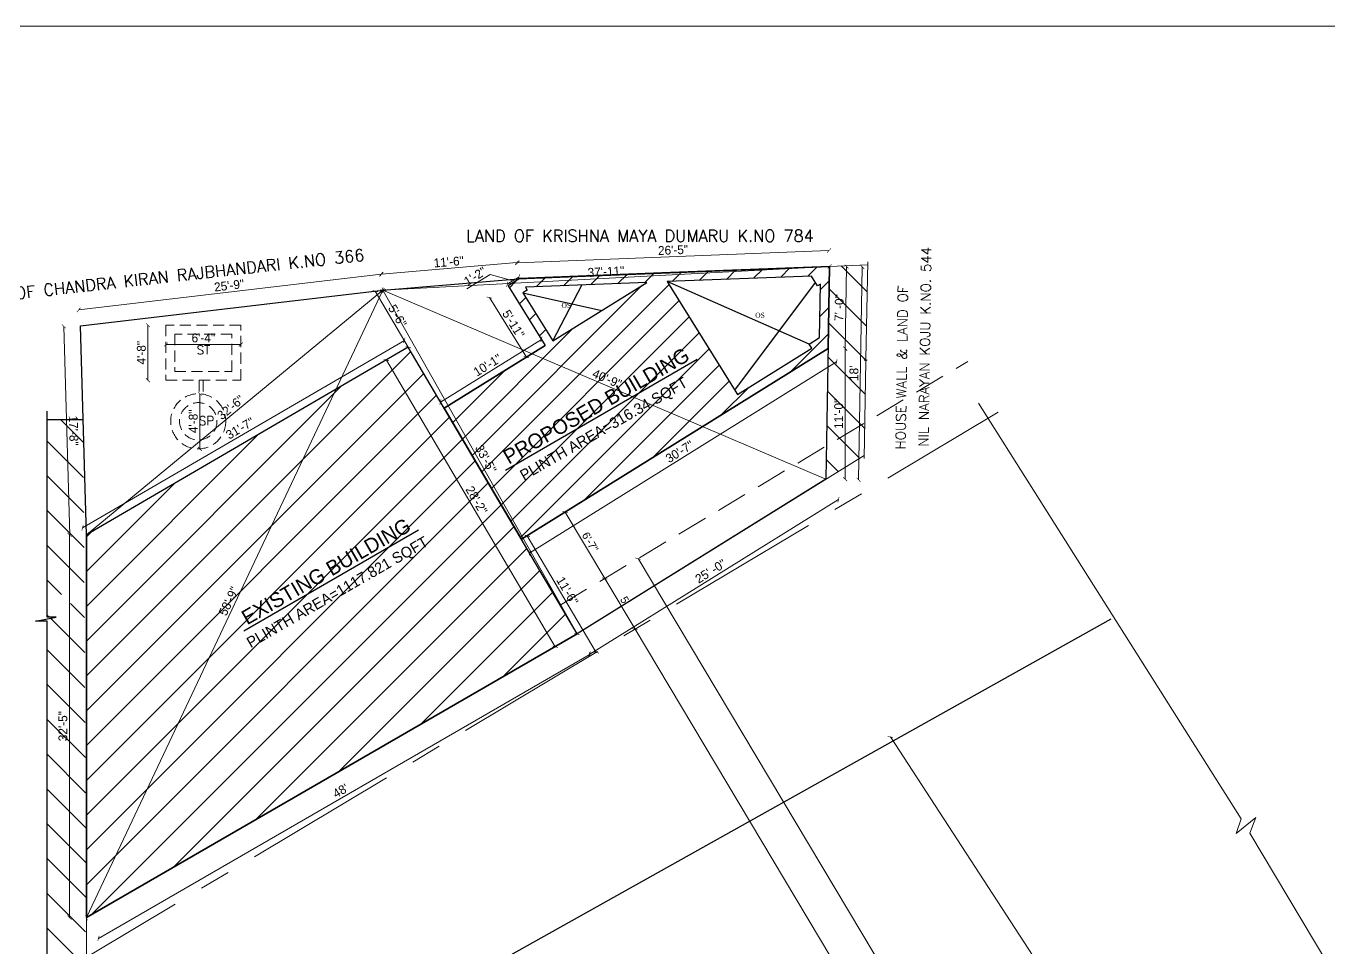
# Model space of a CAD drawing. Header units: inches. Extents: x 151827 to 158466, y -33102 to -30947.
# Drawn here: x 152526 to 153850, y -31884 to -30947 of the extents above; entities that cross this region are included whole.
import ezdxf

# ---------------------------------------------------------------- set-up
doc = ezdxf.new("R2010")
doc.units = ezdxf.units.IN
doc.header["$LTSCALE"] = 5
doc.header["$MEASUREMENT"] = 0
doc.linetypes.add('CENTER', pattern=[2, 1.25, -0.25, 0.25, -0.25])
doc.linetypes.add('HIDDEN', pattern=[0.375, 0.25, -0.125])
for name, color, linetype, lineweight in [('A-WALL', 7, 'Continuous', 9), ('ele1', 21, 'Continuous', 20), ('HATCH', 253, 'Continuous', 0)]:
    doc.layers.add(name, color=color, linetype=linetype, lineweight=lineweight)
for name, color, linetype in [('DIM', 5, 'Continuous'), ('TEXT', 6, 'Continuous'), ('WALL', 7, 'Continuous')]:
    doc.layers.add(name, color=color, linetype=linetype)
doc.styles.add('ordinary', font='times.ttf')
doc.styles.add('ROMANS', font='romans.shx', dxfattribs={"width": 0.8})
doc.styles.add('tt', font='stylu.ttf', dxfattribs={"height": 8})
doc.dimstyles.new('Copy(2) of STANDARD', dxfattribs={"dimtxt": 2, "dimasz": 4, "dimexe": 0, "dimexo": 0, "dimgap": 2, "dimtad": 1, "dimdec": 0, "dimzin": 0, "dimdsep": 46, "dimlunit": 3, "dimtxsty": 'tt', "dimblk": 'ARCHTICK', "dimcen": 0.0505, "dimse1": 1, "dimse2": 1, "dimclrd": 5, "dimclre": 5, "dimclrt": 7, "dimadec": 1, "dimazin": 0, "dimtm": 1e-09, "dimtfac": 1, "dimtdec": 0, "dimtofl": 0, "dimtmove": 1, "dimatfit": 3, "dimfxl": 1, "dimtolj": 2, "dimtzin": 0, "dimlwd": 13, "dimarcsym": 0})

# ---------------------------------------------------------------- blocks, each defined once
blk = doc.blocks.new('_ArchTick')
at = {"color": 0, "linetype": 'ByBlock', "const_width": 0.15}
blk.add_lwpolyline([(-0.5, -0.5), (0.5, 0.5)], dxfattribs=at)
blk = doc.blocks.new('*D650')
at = {"layer": 'Defpoints', "color": 0, "ltscale": 5, "transparency": 16777216}
for p in [(153343.9, -31708.7, -52.3), (153816.3, -32301.5), (153756.1, -32340.8, -58.2)]:
    blk.add_point(p, dxfattribs=at)
at = {"layer": 'DIM', "color": 5, "lineweight": 13, "ltscale": 5, "transparency": 16777216}
blk.add_line((153404.2, -31669.4), (153816.3, -32301.5), dxfattribs=at)
at = {"layer": 'DIM', "color": 5, "lineweight": 13, "ltscale": 5, "transparency": 16777216, "xscale": 4, "yscale": 4, "zscale": 4}
for p, rotation in [((153404.2, -31669.4), 123.1050944947038), ((153816.3, -32301.5), 303.1050944947038)]:
    blk.add_blockref('_ArchTick', p, dxfattribs=dict(at, rotation=rotation))
at = {"layer": 'DIM', "color": 7, "ltscale": 5, "transparency": 16777216, "insert": (153615.8, -31981.8), "char_height": 8, "attachment_point": 5, "rotation": 303.1051, "style": 'tt'}
blk.add_mtext('\\A2;{\\H1.125x;62\'-11"}', dxfattribs=at)
blk = doc.blocks.new('*D641')
at = {"layer": 'Defpoints', "color": 0, "ltscale": 5, "transparency": 16777216}
for p in [(152701.8, -31320.7), (152699.7, -31376.7), (152702.4, -31376.7)]:
    blk.add_point(p, dxfattribs=at)
at = {"layer": 'DIM', "color": 5, "lineweight": 13, "ltscale": 5, "transparency": 16777216}
blk.add_line((152702.4, -31320.7), (152702.4, -31376.7), dxfattribs=at)
at = {"layer": 'DIM', "color": 5, "lineweight": 13, "ltscale": 5, "transparency": 16777216, "xscale": 4, "yscale": 4, "zscale": 4}
for p, rotation in [((152702.4, -31320.7), 90), ((152702.4, -31376.7), 270)]:
    blk.add_blockref('_ArchTick', p, dxfattribs=dict(at, rotation=rotation))
at = {"layer": 'DIM', "color": 7, "ltscale": 5, "transparency": 16777216, "insert": (152695.7, -31348.7), "char_height": 8, "attachment_point": 5, "rotation": 90, "style": 'tt'}
blk.add_mtext('\\A2;{\\H1.125x;4\'-8"}', dxfattribs=at)
blk = doc.blocks.new('*D642')
at = {"layer": 'Defpoints', "color": 0, "ltscale": 5, "transparency": 16777216}
for p in [(152667.9, -31251), (152649.6, -31307), (152667.9, -31307)]:
    blk.add_point(p, dxfattribs=at)
at = {"layer": 'DIM', "color": 5, "lineweight": 13, "ltscale": 5, "transparency": 16777216}
blk.add_line((152649.6, -31251), (152649.6, -31307), dxfattribs=at)
at = {"layer": 'DIM', "color": 5, "lineweight": 13, "ltscale": 5, "transparency": 16777216, "xscale": 4, "yscale": 4, "zscale": 4}
for p, rotation in [((152649.6, -31251), 90), ((152649.6, -31307), 270)]:
    blk.add_blockref('_ArchTick', p, dxfattribs=dict(at, rotation=rotation))
at = {"layer": 'DIM', "color": 7, "ltscale": 5, "transparency": 16777216, "insert": (152642.9, -31279), "char_height": 8, "attachment_point": 5, "rotation": 90, "style": 'tt'}
blk.add_mtext('\\A2;{\\H1.125x;4\'-8"}', dxfattribs=at)
blk = doc.blocks.new('*D643')
at = {"layer": 'Defpoints', "color": 0, "ltscale": 5, "transparency": 16777216}
for p in [(152667.9, -31280), (152743.9, -31270.7), (152743.9, -31280)]:
    blk.add_point(p, dxfattribs=at)
at = {"layer": 'DIM', "color": 5, "lineweight": 13, "ltscale": 5, "transparency": 16777216}
blk.add_line((152667.9, -31270.7), (152743.9, -31270.7), dxfattribs=at)
at = {"layer": 'DIM', "color": 5, "lineweight": 13, "ltscale": 5, "transparency": 16777216, "xscale": 4, "yscale": 4, "zscale": 4, "rotation": 180}
blk.add_blockref('_ArchTick', (152667.9, -31270.7), dxfattribs=at)
at = {"layer": 'DIM', "color": 5, "lineweight": 13, "ltscale": 5, "transparency": 16777216, "xscale": 4, "yscale": 4, "zscale": 4}
blk.add_blockref('_ArchTick', (152743.9, -31270.7), dxfattribs=at)
at = {"layer": 'DIM', "color": 7, "ltscale": 5, "transparency": 16777216, "insert": (152705.9, -31264), "char_height": 8, "attachment_point": 5, "style": 'tt'}
blk.add_mtext('\\A2;{\\H1.125x;6\'-4"}', dxfattribs=at)
blk = doc.blocks.new('*D651')
at = {"layer": 'Defpoints', "color": 0, "ltscale": 5, "transparency": 16777216}
for p in [(152886.5, -31199.2), (152888.5, -31215.6), (152581.2, -31251.8)]:
    blk.add_point(p, dxfattribs=at)
at = {"layer": 'DIM', "color": 5, "lineweight": 13, "ltscale": 5, "transparency": 16777216}
blk.add_line((152579.2, -31235.5), (152886.5, -31199.2), dxfattribs=at)
at = {"layer": 'DIM', "color": 5, "lineweight": 13, "ltscale": 5, "transparency": 16777216, "xscale": 4, "yscale": 4, "zscale": 4}
for p, rotation in [((152886.5, -31199.2), 6.72693349602278), ((152579.2, -31235.5), 186.7269334960228)]:
    blk.add_blockref('_ArchTick', p, dxfattribs=dict(at, rotation=rotation))
at = {"layer": 'DIM', "color": 7, "ltscale": 5, "transparency": 16777216, "insert": (152732.1, -31210.7), "char_height": 8, "attachment_point": 5, "rotation": 6.7269, "style": 'tt'}
blk.add_mtext('\\A2;{\\H1.125x;25\'-9"}', dxfattribs=at)
blk = doc.blocks.new('*D652')
at = {"layer": 'Defpoints', "color": 0, "ltscale": 5, "transparency": 16777216}
for p in [(153024.6, -31187.4), (153026, -31203.8), (152888.5, -31215.6)]:
    blk.add_point(p, dxfattribs=at)
at = {"layer": 'DIM', "color": 5, "lineweight": 13, "ltscale": 5, "transparency": 16777216}
blk.add_line((152887.1, -31199.2), (153024.6, -31187.4), dxfattribs=at)
at = {"layer": 'DIM', "color": 5, "lineweight": 13, "ltscale": 5, "transparency": 16777216, "xscale": 4, "yscale": 4, "zscale": 4}
for p, rotation in [((153024.6, -31187.4), 4.912393746676225), ((152887.1, -31199.2), 184.9123937466762)]:
    blk.add_blockref('_ArchTick', p, dxfattribs=dict(at, rotation=rotation))
at = {"layer": 'DIM', "color": 7, "ltscale": 5, "transparency": 16777216, "insert": (152955.3, -31186.7), "char_height": 8, "attachment_point": 5, "rotation": 4.9124, "style": 'tt'}
blk.add_mtext('\\A2;{\\H1.125x;11\'-6"}', dxfattribs=at)
blk = doc.blocks.new('*D653')
at = {"layer": 'Defpoints', "color": 0, "ltscale": 5, "transparency": 16777216}
for p in [(153025.4, -31187.6), (153342.4, -31191.3), (153026, -31203.8)]:
    blk.add_point(p, dxfattribs=at)
at = {"layer": 'DIM', "color": 5, "lineweight": 13, "ltscale": 5, "transparency": 16777216}
blk.add_line((153341.8, -31175.2), (153025.4, -31187.6), dxfattribs=at)
at = {"layer": 'DIM', "color": 5, "lineweight": 13, "ltscale": 5, "transparency": 16777216, "xscale": 4, "yscale": 4, "zscale": 4}
for p, rotation in [((153341.8, -31175.2), 2.248435291260895), ((153025.4, -31187.6), 182.2484352912609)]:
    blk.add_blockref('_ArchTick', p, dxfattribs=dict(at, rotation=rotation))
at = {"layer": 'DIM', "color": 7, "ltscale": 5, "transparency": 16777216, "insert": (153183.3, -31174.7), "char_height": 8, "attachment_point": 5, "rotation": 2.2484, "style": 'tt'}
blk.add_mtext('\\A2;{\\H1.125x;26\'-5"}', dxfattribs=at)
blk = doc.blocks.new('*D654')
at = {"layer": 'Defpoints', "color": 0, "ltscale": 5, "transparency": 16777216}
for p in [(153342.4, -31191.3), (153338.6, -31407.5), (153371.9, -31408.1)]:
    blk.add_point(p, dxfattribs=at)
at = {"layer": 'DIM', "color": 5, "lineweight": 13, "ltscale": 5, "transparency": 16777216}
blk.add_line((153375.7, -31191.9), (153371.9, -31408.1), dxfattribs=at)
at = {"layer": 'DIM', "color": 5, "lineweight": 13, "ltscale": 5, "transparency": 16777216, "xscale": 4, "yscale": 4, "zscale": 4}
for p, rotation in [((153375.7, -31191.9), 88.99643436654934), ((153371.9, -31408.1), 268.9964343665494)]:
    blk.add_blockref('_ArchTick', p, dxfattribs=dict(at, rotation=rotation))
at = {"layer": 'DIM', "color": 7, "ltscale": 5, "transparency": 16777216, "insert": (153367.2, -31299.9), "char_height": 8, "attachment_point": 5, "rotation": 88.9964, "style": 'tt'}
blk.add_mtext("\\A2;{\\H1.125x;18'}", dxfattribs=at)
blk = doc.blocks.new('*D655')
at = {"layer": 'Defpoints', "color": 0, "ltscale": 5, "transparency": 16777216}
for p in [(153338.6, -31407.5), (153351.5, -31428.2), (153085.8, -31564.7)]:
    blk.add_point(p, dxfattribs=at)
at = {"layer": 'DIM', "color": 5, "lineweight": 13, "ltscale": 5, "transparency": 16777216}
blk.add_line((153098.7, -31585.3), (153351.5, -31428.2), dxfattribs=at)
at = {"layer": 'DIM', "color": 5, "lineweight": 13, "ltscale": 5, "transparency": 16777216, "xscale": 4, "yscale": 4, "zscale": 4}
for p, rotation in [((153351.5, -31428.2), 31.86620840505018), ((153098.7, -31585.3), 211.8662084050501)]:
    blk.add_blockref('_ArchTick', p, dxfattribs=dict(at, rotation=rotation))
at = {"layer": 'DIM', "color": 7, "ltscale": 5, "transparency": 16777216, "insert": (153221.5, -31501), "char_height": 8, "attachment_point": 5, "rotation": 31.8662, "style": 'tt'}
blk.add_mtext('\\A2;{\\H1.125x;25\' -0"}', dxfattribs=at)
blk = doc.blocks.new('*D656')
at = {"layer": 'Defpoints', "color": 0, "ltscale": 5, "transparency": 16777216}
for p in [(153085.8, -31564.7), (152587.1, -31852.9), (152599.3, -31874)]:
    blk.add_point(p, dxfattribs=at)
at = {"layer": 'DIM', "color": 5, "lineweight": 13, "ltscale": 5, "transparency": 16777216}
blk.add_line((153098, -31585.8), (152599.3, -31874), dxfattribs=at)
at = {"layer": 'DIM', "color": 5, "lineweight": 13, "ltscale": 5, "transparency": 16777216, "xscale": 4, "yscale": 4, "zscale": 4}
for p, rotation in [((153098, -31585.8), 30.02282740676114), ((152599.3, -31874), 210.0228274067611)]:
    blk.add_blockref('_ArchTick', p, dxfattribs=dict(at, rotation=rotation))
at = {"layer": 'DIM', "color": 7, "ltscale": 5, "transparency": 16777216, "insert": (152845.3, -31724.1), "char_height": 8, "attachment_point": 5, "rotation": 30.0228, "style": 'tt'}
blk.add_mtext("\\A2;{\\H1.125x;48'}", dxfattribs=at)
blk = doc.blocks.new('*D657')
at = {"layer": 'Defpoints', "color": 0, "ltscale": 5, "transparency": 16777216}
for p in [(152569.9, -31463.9), (152587.1, -31463.9), (152587.1, -31852.9)]:
    blk.add_point(p, dxfattribs=at)
at = {"layer": 'DIM', "color": 5, "lineweight": 13, "ltscale": 5, "transparency": 16777216}
blk.add_line((152569.9, -31852.9), (152569.9, -31463.9), dxfattribs=at)
at = {"layer": 'DIM', "color": 5, "lineweight": 13, "ltscale": 5, "transparency": 16777216, "xscale": 4, "yscale": 4, "zscale": 4}
for p, rotation in [((152569.9, -31463.9), 90), ((152569.9, -31852.9), 270)]:
    blk.add_blockref('_ArchTick', p, dxfattribs=dict(at, rotation=rotation))
at = {"layer": 'DIM', "color": 7, "ltscale": 5, "transparency": 16777216, "insert": (152563.2, -31658.4), "char_height": 8, "attachment_point": 5, "rotation": 90, "style": 'tt'}
blk.add_mtext('\\A2;{\\H1.125x;32\'-5"}', dxfattribs=at)
blk = doc.blocks.new('*D658')
at = {"layer": 'Defpoints', "color": 0, "ltscale": 5, "transparency": 16777216}
for p in [(152564.2, -31252.3), (152581.2, -31251.8), (152587.1, -31463.9)]:
    blk.add_point(p, dxfattribs=at)
at = {"layer": 'DIM', "color": 5, "lineweight": 13, "ltscale": 5, "transparency": 16777216}
blk.add_line((152570.2, -31464.3), (152564.2, -31252.3), dxfattribs=at)
at = {"layer": 'DIM', "color": 5, "lineweight": 13, "ltscale": 5, "transparency": 16777216, "xscale": 4, "yscale": 4, "zscale": 4}
for p, rotation in [((152564.2, -31252.3), 91.609807022786), ((152570.2, -31464.3), 271.609807022786)]:
    blk.add_blockref('_ArchTick', p, dxfattribs=dict(at, rotation=rotation))
at = {"layer": 'DIM', "color": 7, "ltscale": 5, "transparency": 16777216, "insert": (152574, -31358.1), "char_height": 8, "attachment_point": 5, "rotation": 271.6098, "style": 'tt'}
blk.add_mtext('\\A2;{\\H1.125x;17\'-8"}', dxfattribs=at)
blk = doc.blocks.new('*D659')
at = {"layer": 'Defpoints', "color": 0, "ltscale": 5, "transparency": 16777216}
for p in [(152914.2, -31273.4), (152583.1, -31456.9), (152587.1, -31463.9)]:
    blk.add_point(p, dxfattribs=at)
at = {"layer": 'DIM', "color": 5, "lineweight": 13, "ltscale": 5, "transparency": 16777216}
blk.add_line((152910.2, -31266.5), (152583.1, -31456.9), dxfattribs=at)
at = {"layer": 'DIM', "color": 5, "lineweight": 13, "ltscale": 5, "transparency": 16777216, "xscale": 4, "yscale": 4, "zscale": 4}
for p, rotation in [((152910.2, -31266.5), 30.2016756240966), ((152583.1, -31456.9), 210.2016756240966)]:
    blk.add_blockref('_ArchTick', p, dxfattribs=dict(at, rotation=rotation))
at = {"layer": 'DIM', "color": 7, "ltscale": 5, "transparency": 16777216, "insert": (152743.2, -31355.8), "char_height": 8, "attachment_point": 5, "rotation": 30.2017, "style": 'tt'}
blk.add_mtext('\\A2;{\\H1.125x;31\'-7"}', dxfattribs=at)
blk = doc.blocks.new('*D660')
at = {"layer": 'Defpoints', "color": 0, "ltscale": 5, "transparency": 16777216}
for p in [(152914.2, -31273.4), (152892, -31286.5), (153085.8, -31564.7)]:
    blk.add_point(p, dxfattribs=at)
at = {"layer": 'DIM', "color": 5, "lineweight": 13, "ltscale": 5, "transparency": 16777216}
blk.add_line((153063.6, -31577.7), (152892, -31286.5), dxfattribs=at)
at = {"layer": 'DIM', "color": 5, "lineweight": 13, "ltscale": 5, "transparency": 16777216, "xscale": 4, "yscale": 4, "zscale": 4}
for p, rotation in [((152892, -31286.5), 120.5085900980565), ((153063.6, -31577.7), 300.5085900980565)]:
    blk.add_blockref('_ArchTick', p, dxfattribs=dict(at, rotation=rotation))
at = {"layer": 'DIM', "color": 7, "ltscale": 5, "transparency": 16777216, "insert": (152983.6, -31428.8), "char_height": 8, "attachment_point": 5, "rotation": 300.5086, "style": 'tt'}
blk.add_mtext('\\A2;{\\H1.125x;28\'-2"}', dxfattribs=at)
blk = doc.blocks.new('*D661')
at = {"layer": 'Defpoints', "color": 0, "ltscale": 5, "transparency": 16777216}
for p in [(153053.5, -31271.7), (152946.9, -31329.2), (152950.8, -31335.5)]:
    blk.add_point(p, dxfattribs=at)
at = {"layer": 'DIM', "color": 5, "lineweight": 13, "ltscale": 5, "transparency": 16777216}
blk.add_line((153049.5, -31265.4), (152946.9, -31329.2), dxfattribs=at)
at = {"layer": 'DIM', "color": 5, "lineweight": 13, "ltscale": 5, "transparency": 16777216, "xscale": 4, "yscale": 4, "zscale": 4}
for p, rotation in [((153049.5, -31265.4), 31.86620840505614), ((152946.9, -31329.2), 211.8662084050561)]:
    blk.add_blockref('_ArchTick', p, dxfattribs=dict(at, rotation=rotation))
at = {"layer": 'DIM', "color": 7, "ltscale": 5, "transparency": 16777216, "insert": (152994.7, -31291.6), "char_height": 8, "attachment_point": 5, "rotation": 31.8662, "style": 'tt'}
blk.add_mtext('\\A2;{\\H1.125x;10\'-1"}', dxfattribs=at)
blk = doc.blocks.new('*D662')
at = {"layer": 'Defpoints', "color": 0, "ltscale": 5, "transparency": 16777216}
for p in [(153015.8, -31211.1), (153053.5, -31271.7), (153034.3, -31283.6)]:
    blk.add_point(p, dxfattribs=at)
at = {"layer": 'DIM', "color": 5, "lineweight": 13, "ltscale": 5, "transparency": 16777216}
blk.add_line((152996.6, -31223), (153034.3, -31283.6), dxfattribs=at)
at = {"layer": 'DIM', "color": 5, "lineweight": 13, "ltscale": 5, "transparency": 16777216, "xscale": 4, "yscale": 4, "zscale": 4}
for p, rotation in [((152996.6, -31223), 121.8662084050476), ((153034.3, -31283.6), 301.8662084050476)]:
    blk.add_blockref('_ArchTick', p, dxfattribs=dict(at, rotation=rotation))
at = {"layer": 'DIM', "color": 7, "ltscale": 5, "transparency": 16777216, "insert": (153021.1, -31249.8), "char_height": 8, "attachment_point": 5, "rotation": 301.8662, "style": 'tt'}
blk.add_mtext('\\A2;{\\H1.125x;5\'-11"}', dxfattribs=at)
blk = doc.blocks.new('*D663')
at = {"layer": 'Defpoints', "color": 0, "ltscale": 5, "transparency": 16777216}
for p in [(153014.8, -31209.5), (153015.8, -31211.1), (153027.7, -31203.7)]:
    blk.add_point(p, dxfattribs=at)
at = {"layer": 'DIM', "color": 5, "lineweight": 13, "ltscale": 5, "transparency": 16777216}
for p, q in [((152997.3, -31199.5), (152973.7, -31214.1)), ((153020.8, -31205.8), (152997.3, -31199.5)), ((153026.7, -31202.1), (153014.8, -31209.5))]:
    blk.add_line(p, q, dxfattribs=at)
at = {"layer": 'DIM', "color": 5, "lineweight": 13, "ltscale": 5, "transparency": 16777216, "xscale": 4, "yscale": 4, "zscale": 4}
for p, rotation in [((153026.7, -31202.1), 31.86620840507245), ((153014.8, -31209.5), 211.8662084050724)]:
    blk.add_blockref('_ArchTick', p, dxfattribs=dict(at, rotation=rotation))
at = {"layer": 'DIM', "color": 7, "ltscale": 5, "transparency": 16777216, "insert": (152982.1, -31201.2), "char_height": 8, "attachment_point": 5, "rotation": 31.8662, "style": 'tt'}
blk.add_mtext('\\A2;{\\H1.125x;1\'-2"}', dxfattribs=at)
blk = doc.blocks.new('*D664')
at = {"layer": 'Defpoints', "color": 0, "ltscale": 5, "transparency": 16777216}
for p in [(153342.4, -31191.3), (153359.8, -31191.6), (153341, -31274.7)]:
    blk.add_point(p, dxfattribs=at)
at = {"layer": 'DIM', "color": 5, "lineweight": 13, "ltscale": 5, "transparency": 16777216}
blk.add_line((153358.3, -31275), (153359.8, -31191.6), dxfattribs=at)
at = {"layer": 'DIM', "color": 5, "lineweight": 13, "ltscale": 5, "transparency": 16777216, "xscale": 4, "yscale": 4, "zscale": 4}
for p, rotation in [((153359.8, -31191.6), 88.99643436657202), ((153358.3, -31275), 268.996434366572)]:
    blk.add_blockref('_ArchTick', p, dxfattribs=dict(at, rotation=rotation))
at = {"layer": 'DIM', "color": 7, "ltscale": 5, "transparency": 16777216, "insert": (153352.2, -31233.2), "char_height": 8, "attachment_point": 5, "rotation": 88.9964, "style": 'tt'}
blk.add_mtext('\\A2;{\\H1.125x;7\' -0"}', dxfattribs=at)
blk = doc.blocks.new('*D665')
at = {"layer": 'Defpoints', "color": 0, "ltscale": 5, "transparency": 16777216}
for p in [(153341, -31274.7), (153349.5, -31288.4), (153029.2, -31468.5)]:
    blk.add_point(p, dxfattribs=at)
at = {"layer": 'DIM', "color": 5, "lineweight": 13, "ltscale": 5, "transparency": 16777216}
blk.add_line((153037.7, -31482.2), (153349.5, -31288.4), dxfattribs=at)
at = {"layer": 'DIM', "color": 5, "lineweight": 13, "ltscale": 5, "transparency": 16777216, "xscale": 4, "yscale": 4, "zscale": 4}
for p, rotation in [((153349.5, -31288.4), 31.86620840505249), ((153037.7, -31482.2), 211.8662084050525)]:
    blk.add_blockref('_ArchTick', p, dxfattribs=dict(at, rotation=rotation))
at = {"layer": 'DIM', "color": 7, "ltscale": 5, "transparency": 16777216, "insert": (153190, -31379.5), "char_height": 8, "attachment_point": 5, "rotation": 31.8662, "style": 'tt'}
blk.add_mtext('\\A2;{\\H1.125x;30\'-7"}', dxfattribs=at)
blk = doc.blocks.new('*D644')
at = {"layer": 'Defpoints', "color": 0, "ltscale": 5, "transparency": 16777216}
for p in [(152888.5, -31215.6), (152587.1, -31463.9), (152587.1, -31463.9)]:
    blk.add_point(p, dxfattribs=at)
at = {"layer": 'DIM', "color": 5, "lineweight": 13, "ltscale": 5, "transparency": 16777216}
blk.add_line((152888.5, -31215.6), (152587.1, -31463.9), dxfattribs=at)
at = {"layer": 'DIM', "color": 5, "lineweight": 13, "ltscale": 5, "transparency": 16777216, "xscale": 4, "yscale": 4, "zscale": 4}
for p, rotation in [((152888.5, -31215.6), 39.48369156053075), ((152587.1, -31463.9), 219.4836915605308)]:
    blk.add_blockref('_ArchTick', p, dxfattribs=dict(at, rotation=rotation))
at = {"layer": 'DIM', "color": 7, "ltscale": 5, "transparency": 16777216, "insert": (152733.6, -31334.6), "char_height": 8, "attachment_point": 5, "rotation": 39.4837, "style": 'tt'}
blk.add_mtext('\\A2;{\\H1.125x;32\'-6"}', dxfattribs=at)
blk = doc.blocks.new('*D645')
at = {"layer": 'Defpoints', "color": 0, "ltscale": 5, "transparency": 16777216}
for p in [(152888.5, -31215.6), (152587.1, -31852.9), (152587.1, -31852.9)]:
    blk.add_point(p, dxfattribs=at)
at = {"layer": 'DIM', "color": 5, "lineweight": 13, "ltscale": 5, "transparency": 16777216}
blk.add_line((152888.5, -31215.6), (152587.1, -31852.9), dxfattribs=at)
at = {"layer": 'DIM', "color": 5, "lineweight": 13, "ltscale": 5, "transparency": 16777216, "xscale": 4, "yscale": 4, "zscale": 4}
for p, rotation in [((152888.5, -31215.6), 64.69153088684598), ((152587.1, -31852.9), 244.691530886846)]:
    blk.add_blockref('_ArchTick', p, dxfattribs=dict(at, rotation=rotation))
at = {"layer": 'DIM', "color": 7, "ltscale": 5, "transparency": 16777216, "insert": (152731.7, -31531.4), "char_height": 8, "attachment_point": 5, "rotation": 64.6915, "style": 'tt'}
blk.add_mtext('\\A2;{\\H1.125x;58\'-9"}', dxfattribs=at)
blk = doc.blocks.new('*D666')
at = {"layer": 'Defpoints', "color": 0, "ltscale": 5, "transparency": 16777216}
for p in [(152888.5, -31215.6), (153085.8, -31564.7), (153085.8, -31564.7)]:
    blk.add_point(p, dxfattribs=at)
at = {"layer": 'DIM', "color": 5, "lineweight": 13, "ltscale": 5, "transparency": 16777216}
blk.add_line((152888.5, -31215.6), (153085.8, -31564.7), dxfattribs=at)
at = {"layer": 'DIM', "color": 5, "lineweight": 13, "ltscale": 5, "transparency": 16777216, "xscale": 4, "yscale": 4, "zscale": 4}
for p, rotation in [((152888.5, -31215.6), 119.4835714814047), ((153085.8, -31564.7), 299.4835714814047)]:
    blk.add_blockref('_ArchTick', p, dxfattribs=dict(at, rotation=rotation))
at = {"layer": 'DIM', "color": 7, "ltscale": 5, "transparency": 16777216, "insert": (152993, -31386.8), "char_height": 8, "attachment_point": 5, "rotation": 299.4836, "style": 'tt'}
blk.add_mtext('\\A2;{\\H1.125x;33\'-5"}', dxfattribs=at)
blk = doc.blocks.new('*D667')
at = {"layer": 'Defpoints', "color": 0, "ltscale": 5, "transparency": 16777216}
for p in [(152888.5, -31215.6), (153338.6, -31407.5), (153338.6, -31407.5)]:
    blk.add_point(p, dxfattribs=at)
at = {"layer": 'DIM', "color": 5, "lineweight": 13, "ltscale": 5, "transparency": 16777216}
blk.add_line((152888.5, -31215.6), (153338.6, -31407.5), dxfattribs=at)
at = {"layer": 'DIM', "color": 5, "lineweight": 13, "ltscale": 5, "transparency": 16777216, "xscale": 4, "yscale": 4, "zscale": 4}
for p, rotation in [((152888.5, -31215.6), 156.9088543692063), ((153338.6, -31407.5), 336.9088543692063)]:
    blk.add_blockref('_ArchTick', p, dxfattribs=dict(at, rotation=rotation))
at = {"layer": 'DIM', "color": 7, "ltscale": 5, "transparency": 16777216, "insert": (153116.2, -31305.4), "char_height": 8, "attachment_point": 5, "rotation": 336.9089, "style": 'tt'}
blk.add_mtext('\\A2;{\\H1.125x;40\'-9"}', dxfattribs=at)
blk = doc.blocks.new('*D668')
at = {"layer": 'Defpoints', "color": 0, "ltscale": 5, "transparency": 16777216}
for p in [(153342.4, -31191.3), (153342.4, -31191.3), (152888.5, -31215.6)]:
    blk.add_point(p, dxfattribs=at)
at = {"layer": 'DIM', "color": 5, "lineweight": 13, "ltscale": 5, "transparency": 16777216}
blk.add_line((152888.5, -31215.6), (153342.4, -31191.3), dxfattribs=at)
at = {"layer": 'DIM', "color": 5, "lineweight": 13, "ltscale": 5, "transparency": 16777216, "xscale": 4, "yscale": 4, "zscale": 4}
for p, rotation in [((153342.4, -31191.3), 3.057079537629032), ((152888.5, -31215.6), 183.057079537629)]:
    blk.add_blockref('_ArchTick', p, dxfattribs=dict(at, rotation=rotation))
at = {"layer": 'DIM', "color": 7, "ltscale": 5, "transparency": 16777216, "insert": (153115.1, -31196.6), "char_height": 8, "attachment_point": 5, "rotation": 3.0571, "style": 'tt'}
blk.add_mtext('\\A2;{\\H1.125x;37\'-11"}', dxfattribs=at)
blk = doc.blocks.new('*D646')
at = {"layer": 'Defpoints', "color": 0, "ltscale": 5, "transparency": 16777216}
for p in [(153029.2, -31468.5), (153105.2, -31583.5), (153099.2, -31587.1)]:
    blk.add_point(p, dxfattribs=at)
at = {"layer": 'DIM', "color": 5, "lineweight": 13, "ltscale": 5, "transparency": 16777216}
blk.add_line((153035.1, -31465), (153105.2, -31583.5), dxfattribs=at)
at = {"layer": 'DIM', "color": 5, "lineweight": 13, "ltscale": 5, "transparency": 16777216, "xscale": 4, "yscale": 4, "zscale": 4}
for p, rotation in [((153035.1, -31465), 120.5758340707795), ((153105.2, -31583.5), 300.5758340707795)]:
    blk.add_blockref('_ArchTick', p, dxfattribs=dict(at, rotation=rotation))
at = {"layer": 'DIM', "color": 7, "ltscale": 5, "transparency": 16777216, "insert": (153075.9, -31520.9), "char_height": 8, "attachment_point": 5, "rotation": 300.5758, "style": 'tt'}
blk.add_mtext('\\A2;{\\H1.125x;11\'-6"}', dxfattribs=at)
blk = doc.blocks.new('*D647')
at = {"layer": 'Defpoints', "color": 0, "ltscale": 5, "transparency": 16777216}
for p in [(152880.7, -31216.5), (152880.7, -31216.5), (152914.2, -31273.4)]:
    blk.add_point(p, dxfattribs=at)
at = {"layer": 'DIM', "color": 5, "lineweight": 13, "ltscale": 5, "transparency": 16777216}
blk.add_line((152914.2, -31273.4), (152880.7, -31216.5), dxfattribs=at)
at = {"layer": 'DIM', "color": 5, "lineweight": 13, "ltscale": 5, "transparency": 16777216, "xscale": 4, "yscale": 4, "zscale": 4}
for p, rotation in [((152880.7, -31216.5), 120.5085900980608), ((152914.2, -31273.4), 300.5085900980608)]:
    blk.add_blockref('_ArchTick', p, dxfattribs=dict(at, rotation=rotation))
at = {"layer": 'DIM', "color": 7, "ltscale": 5, "transparency": 16777216, "insert": (152903.2, -31241.6), "char_height": 8, "width": 27.739, "attachment_point": 5, "rotation": 300.5086, "style": 'tt'}
blk.add_mtext('\\A2;{\\H1.125x;5\'-6"}', dxfattribs=at)
blk = doc.blocks.new('*D669')
at = {"layer": 'Defpoints', "color": 0, "ltscale": 5, "transparency": 16777216}
for p in [(153341, -31274.7), (153358.3, -31274.7), (153338.6, -31407.5)]:
    blk.add_point(p, dxfattribs=at)
at = {"layer": 'DIM', "color": 5, "lineweight": 13, "ltscale": 5, "transparency": 16777216}
blk.add_line((153358.3, -31407.5), (153358.3, -31274.7), dxfattribs=at)
at = {"layer": 'DIM', "color": 5, "lineweight": 13, "ltscale": 5, "transparency": 16777216, "xscale": 4, "yscale": 4, "zscale": 4}
for p, rotation in [((153358.3, -31274.7), 90), ((153358.3, -31407.5), 270)]:
    blk.add_blockref('_ArchTick', p, dxfattribs=dict(at, rotation=rotation))
at = {"layer": 'DIM', "color": 7, "ltscale": 5, "transparency": 16777216, "insert": (153351.7, -31341.1), "char_height": 8, "attachment_point": 5, "rotation": 90, "style": 'tt'}
blk.add_mtext('\\A2;{\\H1.125x;11\'-0"}', dxfattribs=at)
blk = doc.blocks.new('*D648')
at = {"layer": 'Defpoints', "color": 0, "ltscale": 5, "transparency": 16777216}
for p in [(153220.4, -31444.8, -58.2), (153147.8, -31488.2), (153756.1, -32340.8, -58.2)]:
    blk.add_point(p, dxfattribs=at)
at = {"layer": 'DIM', "color": 5, "lineweight": 13, "ltscale": 5, "transparency": 16777216}
blk.add_line((153683.5, -32384.2), (153147.8, -31488.2), dxfattribs=at)
at = {"layer": 'DIM', "color": 5, "lineweight": 13, "ltscale": 5, "transparency": 16777216, "xscale": 4, "yscale": 4, "zscale": 4}
for p, rotation in [((153147.8, -31488.2), 120.8742008497876), ((153683.5, -32384.2), 300.8742008497876)]:
    blk.add_blockref('_ArchTick', p, dxfattribs=dict(at, rotation=rotation))
at = {"layer": 'DIM', "color": 7, "ltscale": 5, "transparency": 16777216, "insert": (153421, -31933), "char_height": 8, "attachment_point": 5, "rotation": 300.8742, "style": 'tt'}
blk.add_mtext("\\A2;87'", dxfattribs=at)
blk = doc.blocks.new('*D649')
at = {"layer": 'Defpoints', "color": 0, "ltscale": 5, "transparency": 16777216}
for p in [(153144.7, -31559.9), (152921.2, -31693.4, -58.2), (153426, -32538.1, -58.2)]:
    blk.add_point(p, dxfattribs=at)
at = {"layer": 'DIM', "color": 5, "lineweight": 13, "ltscale": 5, "transparency": 16777216}
blk.add_line((153649.5, -32404.5), (153144.7, -31559.9), dxfattribs=at)
at = {"layer": 'DIM', "color": 5, "lineweight": 13, "ltscale": 5, "transparency": 16777216, "xscale": 4, "yscale": 4, "zscale": 4}
for p, rotation in [((153144.7, -31559.9), 120.8634483611805), ((153649.5, -32404.5), 300.8634483611805)]:
    blk.add_blockref('_ArchTick', p, dxfattribs=dict(at, rotation=rotation))
at = {"layer": 'DIM', "color": 7, "ltscale": 5, "transparency": 16777216, "insert": (153402.4, -31979.1), "char_height": 8, "attachment_point": 5, "rotation": 300.8634, "style": 'tt'}
blk.add_mtext("\\A2;82'", dxfattribs=at)
blk = doc.blocks.new('*D670')
at = {"layer": 'Defpoints', "color": 0, "ltscale": 5, "transparency": 16777216}
for p in [(153105.5, -31513.4, -58.2), (153113.9, -31508.4), (152921.2, -31693.4, -58.2)]:
    blk.add_point(p, dxfattribs=at)
at = {"layer": 'DIM', "color": 5, "lineweight": 13, "ltscale": 5, "transparency": 16777216}
blk.add_line((153144.7, -31559.9), (153113.9, -31508.4), dxfattribs=at)
at = {"layer": 'DIM', "color": 5, "lineweight": 13, "ltscale": 5, "transparency": 16777216, "xscale": 4, "yscale": 4, "zscale": 4}
for p, rotation in [((153113.9, -31508.4), 120.8634483611816), ((153144.7, -31559.9), 300.8634483611816)]:
    blk.add_blockref('_ArchTick', p, dxfattribs=dict(at, rotation=rotation))
at = {"layer": 'DIM', "color": 7, "ltscale": 5, "transparency": 16777216, "insert": (153134.6, -31531), "char_height": 8, "attachment_point": 5, "rotation": 300.8634, "style": 'tt'}
blk.add_mtext("\\A2;5'", dxfattribs=at)
blk = doc.blocks.new('*D671')
at = {"layer": 'Defpoints', "color": 0, "ltscale": 5, "transparency": 16777216}
for p in [(153073.6, -31440.9), (153075.1, -31439.9, -58.2), (153105.5, -31513.4, -58.2)]:
    blk.add_point(p, dxfattribs=at)
at = {"layer": 'DIM', "color": 5, "lineweight": 13, "ltscale": 5, "transparency": 16777216}
blk.add_line((153113.9, -31508.4), (153073.6, -31440.9), dxfattribs=at)
at = {"layer": 'DIM', "color": 5, "lineweight": 13, "ltscale": 5, "transparency": 16777216, "xscale": 4, "yscale": 4, "zscale": 4}
for p, rotation in [((153073.6, -31440.9), 120.8634483611816), ((153113.9, -31508.4), 300.8634483611816)]:
    blk.add_blockref('_ArchTick', p, dxfattribs=dict(at, rotation=rotation))
at = {"layer": 'DIM', "color": 7, "ltscale": 5, "transparency": 16777216, "insert": (153099.1, -31471.4), "char_height": 8, "attachment_point": 5, "rotation": 300.8634, "style": 'tt'}
blk.add_mtext('\\A2;6\'-7"', dxfattribs=at)

msp = doc.modelspace()

# ---------------------------------------------------------------- hatches: boundary and pattern name
at = {"ltscale": 5}
h = msp.add_hatch(dxfattribs=at)
h.set_pattern_fill('ANSI31', color=256, scale=150)
h.set_pattern_definition([(45, (33809.407, -1185.585), (-13.2582521, 13.2582521), [])])
h.paths.add_polyline_path([(153027.7, -31203.7), (153015.8, -31211.1), (153053.5, -31271.7), (152950.8, -31335.5), (153029.2, -31468.5), (153341, -31274.7), (153342.4, -31191.3), (153172, -31198)])
h.paths.add_polyline_path([(153179.4, -31209.9), (153177.5, -31206.8), (153324.2, -31201.1), (153330.3, -31210.9), (153333.1, -31209.2), (153332.1, -31263.7), (153321.7, -31270.2), (153324.3, -31274.4), (153248.7, -31321.4), (153246.3, -31317.6)], flags=16)
h.paths.add_polyline_path([(153065.4, -31264.3), (153061.1, -31267), (153030.8, -31218.2), (153035.1, -31215.6), (153033.2, -31212.5), (153156.6, -31207.6)], flags=16)
h.paths.add_polyline_path([(152974.1, -31373.8), (152994.4, -31409.7), (153012.1, -31399.7), (152991.8, -31363.7)], flags=24)
h.paths.add_polyline_path([(153093.4, -31306.5), (153131.4, -31322.6), (153139.4, -31303.9), (153101.4, -31287.7)], flags=24)
h.paths.add_polyline_path([(153090.5, -31207.8), (153140.6, -31205.2), (153139.5, -31184.8), (153089.4, -31187.5)], flags=9)
h.paths.add_polyline_path([(153031.1, -31414), (153221.3, -31304.1), (153212.4, -31288.8), (153022.2, -31398.6)], flags=24)
h.paths.add_polyline_path([(153010.4, -31401.6), (153218.1, -31281.7), (153206.2, -31261.1), (152998.5, -31381)], flags=24)
h.paths.add_polyline_path([(153068.6, -31234.8), (153080.6, -31234.8), (153080.6, -31227.1), (153068.6, -31227.1)], flags=8)
h.paths.add_polyline_path([(153265.5, -31244.8), (153277.5, -31244.8), (153277.5, -31237.1), (153265.5, -31237.1)], flags=8)
h = msp.add_hatch(dxfattribs=at)
h.set_pattern_fill('ANSI31', color=256, scale=200)
h.set_pattern_definition([(45, (33809.407, -1185.585), (-17.6776695, 17.6776695), [])])
h.paths.add_polyline_path([(152914.2, -31273.4), (152587.1, -31463.9), (152587.1, -31852.9), (153085.8, -31564.7)])
h.paths.add_polyline_path([(152960.1, -31410.9), (152987.4, -31457.2), (153009.6, -31444.1), (152982.4, -31397.8)], flags=24)
h.paths.add_polyline_path([(152730.2, -31560.6), (152753.1, -31512.1), (152729.8, -31501.1), (152706.8, -31549.6)], flags=24)
h.paths.add_polyline_path([(152753.3, -31584.1), (152962.5, -31463.3), (152953.6, -31447.8), (152744.4, -31568.6)], flags=24)
h.paths.add_polyline_path([(152744.4, -31564.5), (152931.2, -31456.7), (152919.5, -31436.4), (152732.7, -31544.2)], flags=24)
at = {"layer": 'HATCH', "ltscale": 5}
h = msp.add_hatch(dxfattribs=at)
h.set_pattern_fill('ANSI31', color=256, scale=200, angle=90, style=0)
h.set_pattern_definition([(135, (26565.606, -4210.314), (-17.6776695, -17.6776695), [])])
h.paths.add_polyline_path([(153381.1, -31189.8), (153342.4, -31191.3), (153341, -31274.7), (153338.6, -31407.5), (153377.7, -31383.3)])
h = msp.add_hatch(dxfattribs=at)
h.set_pattern_fill('ANSI31', color=256, scale=200, angle=90, style=0)
h.set_pattern_definition([(135, (131502.99, -46386.979), (-17.67767, -17.67767), [])])
h.paths.add_polyline_path([(152558.4, -31544.7), (152558.4, -31524.7), (152570.8, -31524.7), (152570.8, -31544.7)], flags=16)
h.paths.add_polyline_path([(152587.1, -31852.9), (152584.2, -31894.9), (152587.1, -31894.9)])
h.paths.add_polyline_path([(152547.2, -31893.1), (152587.1, -31893.1), (152587.1, -31852.9), (152583.8, -31346.9), (152547.2, -31346.9), (152547.2, -31547.7), (152556.4, -31547.7), (152535.4, -31551.7), (152547.2, -31551.7)])

# ---------------------------------------------------------------- linework, layer by layer
at = {"layer": 'A-WALL', "lineweight": 30}
for p, q in [((153027.7, -31203.7, -58.2), (153172, -31198, -58.2)), ((153172, -31198, -58.2), (153342.4, -31191.3, -58.2)), ((153342.4, -31191.3, -58.2), (153341, -31274.7, -58.2)), ((153027.7, -31203.7, -58.2), (153015.8, -31211.1, -58.2)), ((153015.8, -31211.1, -58.2), (153053.5, -31271.7, -58.2)), ((152950.8, -31335.5, -58.2), (153053.5, -31271.7, -58.2)), ((153341, -31274.7, -58.2), (153029.2, -31468.5, -58.2)), ((152950.8, -31335.5, -58.2), (153029.2, -31468.5, -58.2))]:
    msp.add_line(p, q, dxfattribs=at)
at = {"layer": 'A-WALL', "ltscale": 5}
for p, q in [((153342.4, -31191.3, -58.2), (153381.1, -31189.8, -58.2)), ((153085.8, -31564.7, -58.2), (153377.7, -31383.3, -58.2)), ((152587.1, -31797.6, -58.2), (152587.1, -31893.1, -58.2))]:
    msp.add_line(p, q, dxfattribs=at)
at = {"layer": 'A-WALL', "color": 3, "linetype": 'HIDDEN', "ltscale": 25}
msp.add_line((153068.6, -31535.4, -58.2), (153483, -31287.8, -58.2), dxfattribs=at)
at = {"layer": 'A-WALL', "color": 3, "linetype": 'CENTER', "ltscale": 25}
msp.add_line((152328.6, -32047.6, -58.2), (153513.8, -31339.3, -58.2), dxfattribs=at)
at = {"layer": 'A-WALL', "linetype": 'Continuous', "ltscale": 5, "elevation": -58.2}
for points in [[(153381.2, -31186.8), (153379.4, -31285.6), (153377.6, -31286.4), (153380.8, -31286.7), (153379.4, -31287.3), (153377.6, -31386.3)], [(154020.1, -32186.5), (153769.5, -31767.2), (153775.6, -31751.3), (153755.7, -31767.5), (153760.9, -31752.7), (153493.8, -31330.3)]]:
    msp.add_lwpolyline(points, dxfattribs=at)
at = {"layer": 'DIM', "ltscale": 5, "elevation": -58.2}
msp.add_lwpolyline([(152587.1, -31852.9), (152587.1, -31463.9), (152581.2, -31251.8), (152888.5, -31215.6), (153026, -31203.8), (153342.4, -31191.3), (153338.6, -31407.5), (153085.8, -31564.7)], close=True, dxfattribs=at)
at = {"layer": 'ele1', "elevation": -72.7}
msp.add_lwpolyline([(151826.6, -30947.1), (154911.6, -30947.1), (154911.6, -33102.5), (151826.6, -33102.5)], close=True, dxfattribs=at)
msp.add_lwpolyline([(151826.6, -30947.1), (154911.6, -30947.1), (154911.6, -33102.5), (151826.6, -33102.5)], close=True, dxfattribs=at)
at = {"layer": 'HATCH', "linetype": 'HIDDEN', "ltscale": 9}
for p, q in [((152701.8, -31307, -58.2), (152701.8, -31320.7, -58.2)), ((152705.8, -31307, -58.2), (152705.8, -31321.1, -58.2))]:
    msp.add_line(p, q, dxfattribs=at)
at = {"layer": 'HATCH', "linetype": 'HIDDEN', "ltscale": 9, "elevation": -58.2}
for points in [[(152667.9, -31307), (152743.9, -31307), (152743.9, -31251), (152667.9, -31251)], [(152676.9, -31298), (152734.9, -31298), (152734.9, -31260), (152676.9, -31260)]]:
    msp.add_lwpolyline(points, close=True, dxfattribs=at)
at = {"layer": 'HATCH', "linetype": 'HIDDEN', "ltscale": 9}
for radius in [28, 19]:
    msp.add_circle((152700.7, -31348.7, -58.2), radius, dxfattribs=at)
at = {"layer": 'WALL', "ltscale": 5}
for p, q in [((153061.1, -31267, -58.2), (153090.6, -31210.2, -58.2)), ((153321.7, -31270.2, -58.2), (153177.5, -31206.8, -58.2)), ((153246.1, -31317.2, -58.2), (153328.2, -31207.5, -58.2)), ((153030.8, -31218.2, -58.2), (153111, -31236, -58.2)), ((152547.2, -31547.7, -58.2), (152547.2, -31338.4, -58.2)), ((152547.2, -31346.9, -58.2), (152583.8, -31346.9, -58.2)), ((152424.8, -32222.3, -30.2), (153628.8, -31549.5, -59.1)), ((152535.4, -31551.7, -58.2), (152556.4, -31547.7, -58.2)), ((152547.2, -31551.7, -58.2), (152535.4, -31551.7, -58.2)), ((152556.4, -31547.7, -58.2), (152547.2, -31547.7, -58.2)), ((152547.2, -31902.2, -58.2), (152547.2, -31551.7, -58.2))]:
    msp.add_line(p, q, dxfattribs=at)
at = {"layer": 'WALL', "ltscale": 5, "elevation": -58.2}
for points in [[(153172, -31198), (153027.7, -31203.7), (153015.8, -31211.1), (153053.5, -31271.7), (152950.8, -31335.5), (153029.2, -31468.5), (153341, -31274.7), (153342.4, -31191.3)], [(153033.2, -31212.5), (153035.1, -31215.6), (153030.8, -31218.2), (153061.1, -31267), (153065.4, -31264.3), (153156.6, -31207.6)], [(153333.1, -31209.2), (153330.3, -31210.9), (153324.2, -31201.1), (153177.5, -31206.8), (153179.4, -31209.9), (153246.3, -31317.6), (153248.7, -31321.4), (153324.3, -31274.4), (153321.7, -31270.2), (153332.1, -31263.7)], [(152587.1, -31852.9), (153085.8, -31564.7), (152914.2, -31273.4), (152587.1, -31463.9)]]:
    msp.add_lwpolyline(points, close=True, dxfattribs=at)

# ---------------------------------------------------------------- texts
at = {"layer": 'TEXT', "lineweight": 9, "style": 'ROMANS'}
for s, height, p in [('LAND OF KRISHNA MAYA DUMARU K.NO 784', 12, (152973.1, -31166.2, -58.2)), ('ST', 9, (152699, -31280.6, -58.2)), ('SP', 9, (152701.3, -31352.6, -58.2))]:
    msp.add_text(s, height=height, dxfattribs=at).set_placement(p)
for s, height, rotation, p in [('LAND OF CHANDRA KIRAN RAJBHANDARI K.NO 366', 12, 6.3143, (152467.3, -31230, -58.2)), ('NIL NARAYAN KOJU K.NO. 544', 10, 89.1306, (153442.8, -31374.6, -58.2)), ('HOUSE WALL & LAND OF          ', 10, 89.1306, (153419.5, -31377.5, -58.2))]:
    msp.add_text(s, height=height, rotation=rotation, dxfattribs=at).set_placement(p)
at = {"layer": 'TEXT', "style": 'ordinary'}
for p in [(153069.9, -31233.4, -58.2), (153266.8, -31243.4, -58.2)]:
    msp.add_text('OS', height=5, dxfattribs=at).set_placement(p)
at = {"layer": 'TEXT', "linetype": 'ByBlock', "style": 'tt'}
for s, p in [('%%U PROPOSED BUILDING ', (153011.5, -31395.6, -58.2)), ('%%U EXISTING BUILDING ', (152745.6, -31558.8, -58.2))]:
    msp.add_text(s, height=15, rotation=30, dxfattribs=at).set_placement(p)
at = {"layer": 'TEXT', "lineweight": 70, "style": 'tt'}
for s, p in [('PLINTH AREA=316.34 SQFT', (153031.8, -31409.3, -58.2)), ('PLINTH AREA=1117.821 SQFT', (152754, -31579.3, -58.2))]:
    msp.add_text(s, height=11, rotation=30, dxfattribs=at).set_placement(p)

# ---------------------------------------------------------------- dimensions: what is measured, and where the dimension line sits
at = {"layer": 'DIM', "ltscale": 5}
for p1, p2, distance, text, picture, middle in [((153342.4, -31191.3, -58.2), (153026, -31203.8, -58.2), -16.2, '{\\H1.125x;<>}', '*D653', (153183.3, -31174.7, -58.2)), ((152888.5, -31215.6, -58.2), (153026, -31203.8, -58.2), 16.4, '{\\H1.125x;<>}', '*D652', (152955.3, -31186.7, -58.2)), ((152581.2, -31251.8, -58.2), (152888.5, -31215.6, -58.2), 16.5, '{\\H1.125x;<>}', '*D651', (152732.1, -31210.7, -58.2)), ((152888.5, -31215.6, -58.2), (153342.4, -31191.3, -58.2), 0, '{\\H1.125x;<>}', '*D668', (153115.1, -31196.6, -58.2)), ((153342.4, -31191.3, -58.2), (153338.6, -31407.5, -58.2), 33.3, '{\\H1.125x;<>}', '*D654', (153367.2, -31299.9, -58.2)), ((153341, -31274.7, -58.2), (153342.4, -31191.3, -58.2), -17.4, '{\\H1.125x;7\' -0"}', '*D664', (153352.2, -31233.2, -58.2)), ((152888.5, -31215.6, -58.2), (152587.1, -31852.9, -58.2), 0, '{\\H1.125x;<>}', '*D645', (152731.7, -31531.4, -58.2)), ((152888.4694, -31215.5812, -58.169), (152587.1173, -31463.8526, -58.169), 0, '{\\H1.125x;<>}', '*D644', (152733.5534, -31334.5705, -58.169)), ((153015.8, -31211.1, -58.2), (153053.5, -31271.7, -58.2), -22.6, '{\\H1.125x;<>}', '*D662', (153021.1, -31249.8, -58.2)), ((152914.2, -31273.4, -58.2), (152880.7, -31216.5, -58.2), 0, '{\\H1.125x;<>}', '*D647', (152903.2, -31241.6, -58.2)), ((152888.5, -31215.6, -58.2), (153338.6, -31407.5, -58.2), 0, '{\\H1.125x;<>}', '*D667', (153116.2, -31305.4, -58.2)), ((152888.5, -31215.6, -58.2), (153085.8, -31564.7, -58.2), 0, '{\\H1.125x;<>}', '*D666', (152993, -31386.8, -58.2)), ((152587.1, -31463.9, -58.2), (152581.2, -31251.8, -58.2), 16.9, '{\\H1.125x;<>}', '*D658', (152574, -31358.1, -58.2)), ((152914.2, -31273.4, -58.2), (152587.1, -31463.9, -58.2), -8, '{\\H1.125x;<>}', '*D659', (152743.2, -31355.8, -58.2)), ((153053.5, -31271.7, -58.2), (152950.8, -31335.5, -58.2), -7.5, '{\\H1.125x;<>}', '*D661', (152994.7, -31291.6, -58.2)), ((153085.8, -31564.7, -58.2), (152914.2, -31273.4, -58.2), 25.8, '{\\H1.125x;<>}', '*D660', (152983.6, -31428.8, -58.2)), ((153029.2, -31468.5, -58.2), (153341, -31274.7, -58.2), -16.1, '{\\H1.125x;<>}', '*D665', (153190, -31379.5, -58.2)), ((153085.8, -31564.7, -58.2), (153338.6, -31407.5, -58.2), -24.3, '{\\H1.125x;25\' -0"}', '*D655', (153221.5, -31501, -58.2)), ((153029.2, -31468.5, -58.2), (153099.2, -31587.1, -58.2), 6.9, '{\\H1.125x;<>}', '*D646', (153075.9, -31520.9, -58.2)), ((153085.8, -31564.7, -58.2), (152587.1, -31852.9, -58.2), 24.4, '{\\H1.125x;<>}', '*D656', (152845.3, -31724.1, -58.2))]:
    dim = msp.add_aligned_dim(p1=p1, p2=p2, distance=distance, text=text, dimstyle='Copy(2) of STANDARD', override={"dimtxt": 9}, dxfattribs=at)
    dim.commit()
    dim.dimension.update_dxf_attribs({"geometry": picture, "text_midpoint": middle})
dim = msp.add_linear_dim(base=(153014.8, -31209.5, -58.2), p1=(153027.7, -31203.7, -58.2), p2=(153015.8, -31211.1, -58.2), angle=211.8662, text='{\\H1.125x;<>}', dimstyle='Copy(2) of STANDARD', override={"dimtxt": 9}, dxfattribs=at)
dim.commit()
dim.dimension.update_dxf_attribs({"geometry": '*D663', "text_midpoint": (152995.6, -31200.5, -58.2), "dimtype": 161})
for base, p1, p2, text, override, picture, middle in [((152649.6, -31307, -58.2), (152667.9, -31251, -58.2), (152667.9, -31307, -58.2), '{\\H1.125x;<>}', {"dimtxt": 9}, '*D642', (152642.9, -31279, -58.2)), ((153358.3, -31274.7, -58.2), (153338.6, -31407.5, -58.2), (153341, -31274.7, -58.2), '{\\H1.125x;11\'-0"}', {"dimtxt": 4}, '*D669', (153351.7, -31341.1, -58.2)), ((152702.4, -31376.7, -58.2), (152701.8, -31320.7, -58.2), (152699.7, -31376.7, -58.2), '{\\H1.125x;<>}', {"dimtxt": 4}, '*D641', (152695.7, -31348.7, -58.2)), ((152569.9, -31463.9, -58.2), (152587.1, -31852.9, -58.2), (152587.1, -31463.9, -58.2), '{\\H1.125x;<>}', {"dimtxt": 4}, '*D657', (152563.2, -31658.4, -58.2))]:
    dim = msp.add_linear_dim(base=base, p1=p1, p2=p2, angle=90, text=text, dimstyle='Copy(2) of STANDARD', override=override, dxfattribs=at)
    dim.commit()
    dim.dimension.update_dxf_attribs({"geometry": picture, "text_midpoint": middle})
dim = msp.add_linear_dim(base=(152743.9, -31270.7, -58.2), p1=(152667.9, -31280, -58.2), p2=(152743.9, -31280, -58.2), text='{\\H1.125x;<>}', dimstyle='Copy(2) of STANDARD', override={"dimtxt": 4}, dxfattribs=at)
dim.commit()
dim.dimension.update_dxf_attribs({"geometry": '*D643', "text_midpoint": (152705.9, -31264, -58.2)})
for base, p1, p2, picture, middle in [((153073.6, -31440.9), (153105.5, -31513.4, -58.2), (153075.1, -31439.9, -58.2), '*D671', (153099.1, -31471.4)), ((153113.9, -31508.4), (152921.2, -31693.4, -58.2), (153105.5, -31513.4, -58.2), '*D670', (153134.6, -31531))]:
    dim = msp.add_linear_dim(base=base, p1=p1, p2=p2, angle=300.8634, dimstyle='Copy(2) of STANDARD', override={"dimtxt": 9}, dxfattribs=at)
    dim.commit()
    dim.dimension.update_dxf_attribs({"geometry": picture, "text_midpoint": middle})
at = {"layer": 'DIM', "color": 3, "ltscale": 5}
for p1, p2, distance, picture, middle in [((153756.1, -32340.8, -58.2), (153220.4, -31444.8, -58.2), 84.6, '*D648', (153421, -31933)), ((153426, -32538.1, -58.2), (152921.2, -31693.4, -58.2), -260.3, '*D649', (153402.4, -31979.1))]:
    dim = msp.add_aligned_dim(p1=p1, p2=p2, distance=distance, dimstyle='Copy(2) of STANDARD', override={"dimtxt": 9}, dxfattribs=at)
    dim.commit()
    dim.dimension.update_dxf_attribs({"geometry": picture, "text_midpoint": middle})
dim = msp.add_aligned_dim(p1=(153343.9, -31708.7, -52.3), p2=(153756.1, -32340.8, -58.2), distance=71.9, text='{\\H1.125x;<>}', dimstyle='Copy(2) of STANDARD', override={"dimtxt": 9}, dxfattribs=at)
dim.commit()
dim.dimension.update_dxf_attribs({"geometry": '*D650', "text_midpoint": (153615.8, -31981.8)})

doc.saveas('drawing.dxf')
